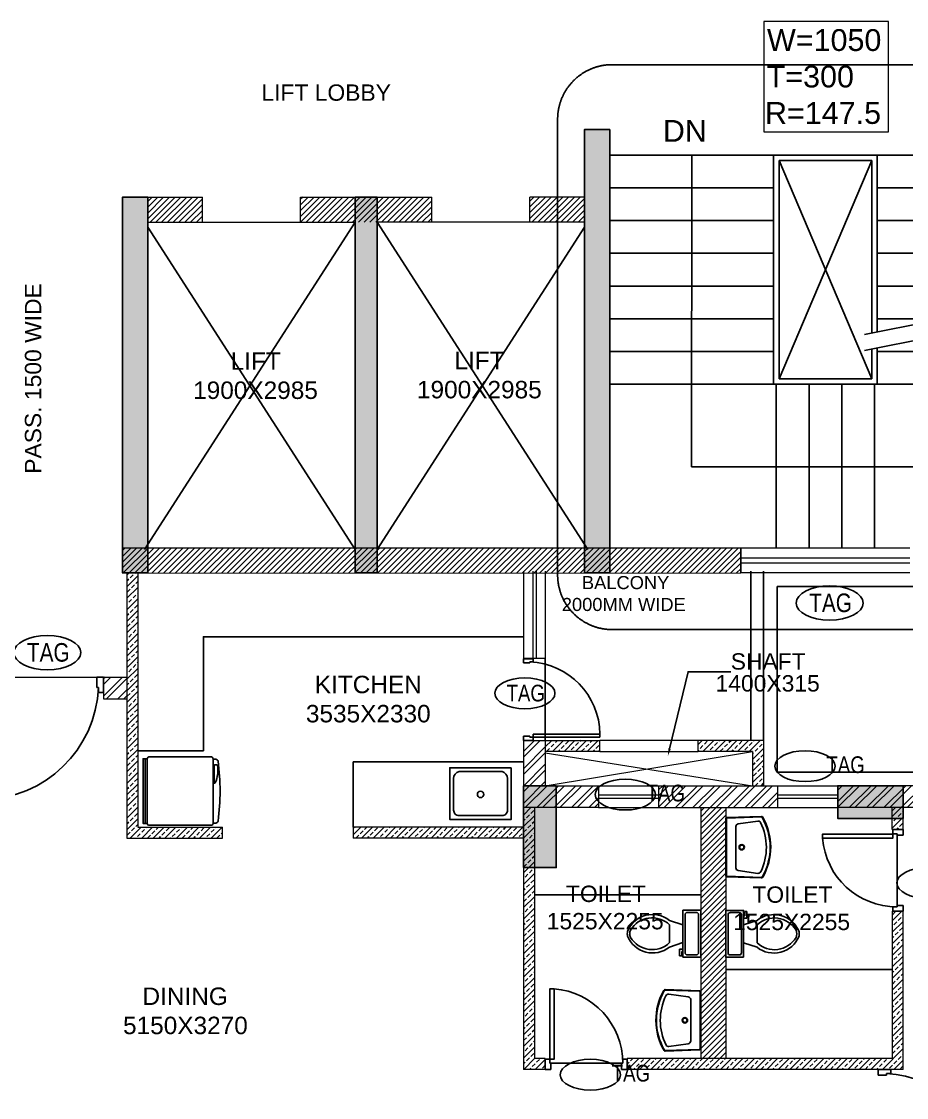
# Model space of a CAD drawing. Header units: millimetres. Extents: x 1255966 to 1543449, y 318653 to 465396.
# Drawn here: x 1378484 to 1386596, y 401776 to 411638 of the extents above; entities that cross this region are included whole.
import ezdxf
from ezdxf.enums import TextEntityAlignment as Align

# ---------------------------------------------------------------- set-up
doc = ezdxf.new("R2010")
doc.units = ezdxf.units.MM
doc.header["$LTSCALE"] = 500
doc.header["$MEASUREMENT"] = 0
doc.linetypes.add('HIDDEN', pattern=[0.375, 0.25, -0.125])
doc.layers.get('Defpoints').update_dxf_attribs({"lineweight": 0})
for name, color, linetype, true_color in [('A-TAG', 7, 'Continuous', 0xef00ef), ('PROJECTION', 7, 'HIDDEN', 0xff4000), ('RAILING', 7, 'Continuous', 0xadadad), ('STAIR', 7, 'Continuous', 0x3f4f7f)]:
    doc.layers.add(name, color=color, linetype=linetype, true_color=true_color)
for name, color, linetype in [('AHC-A-FURNITURE', 2, 'Continuous'), ('CUTOUT', 8, 'HIDDEN'), ('DOOR', 8, 'Continuous'), ('ELE-5', 8, 'Continuous'), ('FIXTURE', 251, 'Continuous'), ('FIXTURE-KITCHEN', 251, 'Continuous'), ('TEXT-RM NAME', 6, 'Continuous'), ('TOWER AREA COLUMN.', 6, 'Continuous')]:
    doc.layers.add(name, color=color, linetype=linetype)
for name, color, linetype, lineweight in [('CILL', 8, 'Continuous', 13), ('FUR', 35, 'Continuous', 13), ('TEXT-COMMON AREA', 7, 'Continuous', 20), ('TILE', 252, 'Continuous', 13), ('TOWER COL HATCH', 253, 'Continuous', 20), ('Wall', 2, 'Continuous', 15), ('WIN', 144, 'Continuous', 15)]:
    doc.layers.add(name, color=color, linetype=linetype, lineweight=lineweight)
doc.styles.add('ARIAL', font='arial.ttf')
doc.styles.add('simplex', font='simplex.shx')
doc.styles.get("Standard").update_dxf_attribs({"font": 'arial.ttf'})
pattern_1 = [(45, (1157523.66, 723982.806), (-53.033009, 53.033009), []), (45, (1157576.69, 723982.806), (-53.033009, 53.033009), [37.5, -18.75])]
pattern_2 = [(45, (1157523.66, 723982.81), (-79.549513, 79.549513), []), (45, (1157576.69, 723982.81), (-79.549513, 79.549513), [])]

# ---------------------------------------------------------------- blocks, each defined once
blk = doc.blocks.new('A$C5C3D30A1')
at = {"ltscale": 75}
for p, q in [((0, 0), (3.43, 0)), ((0, -7.72), (0, 0)), ((3.43, 0), (3.43, -5.15)), ((62.62, 0), (62.62, -5.15)), ((66.05, 0), (62.62, 0)), ((66.05, -7.72), (66.05, 0)), ((2.57, -5.15), (2.57, -7.72)), ((3.43, -5.15), (2.57, -5.15)), ((62.62, -5.15), (63.48, -5.15)), ((63.48, -5.15), (63.48, -7.72)), ((2.57, -7.72), (0, -7.72)), ((2.57, -7.72), (5.15, -7.72)), ((2.57, -61.73), (2.57, -7.72)), ((5.15, -7.72), (5.15, -61.73)), ((63.48, -7.72), (66.05, -7.72)), ((2.57, -61.73), (5.15, -61.73))]:
    blk.add_line(p, q, dxfattribs=at)
blk.add_arc((4.49, -2.69), 59.04, 270.6428, 357.6126, dxfattribs=at)
blk = doc.blocks.new('DOOR 750')
at = {"layer": 'DOOR', "ltscale": 100}
for p, q in [((0, 730), (100, 730)), ((0, 675), (0, 730)), ((60, 675), (0, 675)), ((100, 687), (60, 687)), ((60, 675), (60, 687)), ((60, 675), (60, -15)), ((100, 730), (100, 687)), ((60, -15), (0, -15)), ((0, -15), (0, -70)), ((0, -70), (100, -70)), ((60, -15), (60, -27)), ((100, -27), (60, -27)), ((100, -70), (100, -27))]:
    blk.add_line(p, q, dxfattribs=at)
blk.add_lwpolyline([(100, -25), (788, -25), (788, 15), (100, 15)], close=True, dxfattribs=at)
at = {"layer": 'DOOR', "linetype": 'Continuous'}
blk.add_arc((62, -41), 728, 4.4383, 90.1592, dxfattribs=at)
at = {"layer": 'Defpoints', "ltscale": 100, "style": 'simplex', "width": 0.8}
blk.add_attdef('D750', (285, 36), '', height=100, dxfattribs=at)
blk = doc.blocks.new('A$C761604CE')
at = {"layer": 'FIXTURE'}
for p, q in [((292.2, 521.4), (114.1, 495.5)), ((92.4, 470.7), (92.4, 281.2)), ((92.4, 281.2), (92.4, 91.7)), ((114.2, 66.9), (293.3, 41.7))]:
    blk.add_line(p, q, dxfattribs=at)
for points in [[(0.2, 281.3), (0.2, 19.9, 0.405239), (10.1, 9.6), (325.1, -0.1, 0.278104), (338.9, 7.7, 0.266851), (336.2, 558.3, 0.267733), (327.3, 563.4), (10.1, 553, 0.404671), (0.2, 542.8)], [(5.2, 281.3), (5.2, 19.9, 0.405239), (10.3, 14.6), (325.3, 4.9, 0.278104), (334.6, 10.2, 0.266851), (331.9, 555.8, 0.264483), (327.4, 558.4), (10.2, 548, 0.404671), (5.2, 542.8)]]:
    blk.add_lwpolyline(points, format="xyb", close=True, dxfattribs=at)
for radius in [24.8, 19.8]:
    blk.add_circle((145.3, 281.1), radius, dxfattribs=at)
for centre, radius, start, end in [((117.4, 470.7), 25, 97.59332, 180.01197), ((295.6, 496.7), 25, 26.30469, 97.59332), ((-141.5, 280.6), 512.6, 333.95117, 26.30469), ((117.4, 91.7), 25, 180.01198, 262.6241), ((296.5, 66.5), 25, 262.6241, 333.95117)]:
    blk.add_arc(centre, radius, start, end, dxfattribs=at)
blk = doc.blocks.new('Toilet - top')
at = {"layer": 'FIXTURE'}
for p, q in [((9.5, -6), (9.5, -2)), ((-10, -8.5), (-8, -8.5)), ((-10, -9.5), (-10, -8.5)), ((-7, -9.5), (-10, -9.5)), ((-8, -8.5), (-8, -8)), ((-7, -8), (-7, -9.5)), ((-4, -8), (-6, -14)), ((4, -8), (6, -14)), ((4, -14), (-4, -14))]:
    blk.add_line(p, q, dxfattribs=at)
blk.add_lwpolyline([(10.5, -8), (10.5, 0), (-10.5, 0), (-10.5, -8)], close=True, dxfattribs=at)
for points in [[(-9.5, -2), (-9.5, -6)], [(8.5, -1), (-8.5, -1)], [(-8.5, -7), (8.5, -7)]]:
    blk.add_lwpolyline(points, dxfattribs=at)
for centre, radius, start, end in [((-8.62, -1.88), 0.884, 81.8699, 188.1301), ((8.62, -1.88), 0.884, 351.8699, 98.1301), ((-8.62, -6.12), 0.884, 171.8699, 278.1301), ((8.62, -6.12), 0.884, 261.8699, 8.1301), ((3.52, -21.58), 12.17, 141.4691, 247.9714), ((4.2, -21.82), 11.33, 136.3677, 238.9468), ((-3.52, -21.58), 12.17, 292.0284, 38.5307), ((-4.2, -21.82), 11.33, 301.053, 43.6321), ((0, -27.88), 4, 245.7318, 294.2682), ((0, -29), 4, 254.8605, 285.1395)]:
    blk.add_arc(centre, radius, start, end, dxfattribs=at)
blk = doc.blocks.new('FRIDGE')
at = {"layer": 'FIXTURE-KITCHEN'}
for p, q in [((-313, 0), (313, 0)), ((-308, 0), (-308, 25)), ((308, 0), (-308, 0)), ((-253, 36), (-253, 13)), ((-247, 8), (-82, 8)), ((308, 25), (308, 0)), ((-330, -620), (-330, -17)), ((330, -17), (330, -620)), ((313, -636), (-313, -636)), ((312, -656), (-313, -656))]:
    blk.add_line(p, q, dxfattribs=at)
blk.add_lwpolyline([(-313, -636), (312, -636), (312, -676), (-313, -676)], close=True, dxfattribs=at)
for centre, radius, start, end in [((-286, 25), 22, 97.6623, 180), ((0, -2101), 2167, 82.3377, 97.6623), ((-247, 36), 5.5, 99.4744, 180), ((-247, 13), 5.5, 180, 270), ((-201, -240), 286, 64.986, 99.4744), ((-82, 13), 5.5, 270, 64.986), ((286, 25), 22, 0, 82.3377), ((-313, -17), 16.5, 90, 180), ((313, -17), 16.5, 0, 90), ((-313, -620), 16.5, 180, 270), ((313, -620), 16.5, 270, 0)]:
    blk.add_arc(centre, radius, start, end, dxfattribs=at)

msp = doc.modelspace()

# ---------------------------------------------------------------- hatches: boundary and pattern name
at = {"layer": 'AHC-A-FURNITURE', "ltscale": 50, "true_color": 0x5b5b5b}
h = msp.add_hatch(dxfattribs=at)
h.set_pattern_fill('ANSI33', color=251, scale=300)
h.set_pattern_definition(pattern_1)
h.paths.add_polyline_path([(1379450.9, 406583.7), (1379550.9, 406583.7), (1379550.9, 404253.9), (1380326.8, 404253.9), (1380326.8, 404153.9), (1379450.9, 404153.9)])
h = msp.add_hatch(dxfattribs=at)
h.set_pattern_fill('ANSI32', color=251, scale=300)
h.set_pattern_definition([(45, (897336.68, 1052841.72), (-79.549513, 79.549513), []), (45, (897389.72, 1052841.72), (-79.549513, 79.549513), [])])
h.paths.add_polyline_path([(1379236, 405628.9), (1379236.3, 405628.9), (1379450.9, 405628.9), (1379450.9, 405428.9), (1379236, 405428.9)])
h = msp.add_hatch(dxfattribs=at)
h.set_pattern_fill('ANSI32', color=251, scale=300)
h.set_pattern_definition(pattern_2)
h.paths.add_polyline_path([(1383085.6, 405048.9), (1383285.6, 405048.9), (1383285.6, 404633.9), (1383773.2, 404633.9), (1383773.2, 404433.9), (1383085.6, 404433.9)])
h = msp.add_hatch(dxfattribs=at)
h.set_pattern_fill('ANSI33', color=251, scale=300)
h.set_pattern_definition(pattern_1)
h.paths.add_polyline_path([(1384685.6, 405048.9), (1385285.6, 405048.9), (1385285.6, 404633.9), (1385185.6, 404633.9), (1385185.6, 404948.9), (1384685.6, 404948.9)])
h.paths.add_polyline_path([(1383285.6, 405048.9), (1383785.6, 405048.9), (1383785.6, 404948.9), (1383285.6, 404948.9)])
h = msp.add_hatch(dxfattribs=at)
h.set_pattern_fill('ANSI32', color=251, scale=300)
h.set_pattern_definition(pattern_2)
h.paths.add_polyline_path([(1384323.2, 404633.9), (1385413.1, 404633.9), (1385413.1, 404433.9), (1384323.2, 404433.9)])
h = msp.add_hatch(dxfattribs=at)
h.set_pattern_fill('ANSI32', color=251, scale=300)
h.set_pattern_definition(pattern_2)
h.paths.add_polyline_path([(1385963.1, 404633.9), (1386985.7, 404633.9), (1386985.7, 404433.9), (1385963.1, 404433.9)])
h = msp.add_hatch(dxfattribs=at)
h.set_pattern_fill('ANSI33', color=251, scale=300)
h.set_pattern_definition(pattern_1)
h.paths.add_polyline_path([(1383085.6, 404153.9), (1381525.7, 404153.9), (1381525.7, 404253.9), (1383085.6, 404253.9), (1383085.6, 404433.9), (1383185.7, 404433.9), (1383185.7, 402133.9), (1383285.6, 402133.9), (1383285.6, 402033.9), (1383085.6, 402033.9)])
at = {"layer": 'AHC-A-FURNITURE', "ltscale": 50, "true_color": 0xff0000}
h = msp.add_hatch(dxfattribs=at)
h.set_pattern_fill('ANSI31', color=1, scale=300)
h.set_pattern_definition([(45, (1157523.658, 723982.806), (-26.5165043, 26.5165043), [])])
h.paths.add_polyline_path([(1384710.6, 404433.9), (1384940.6, 404433.9), (1384940.6, 403490.9), (1384940.1, 403490.9), (1384940.1, 403062.1), (1384940.6, 402133.9), (1384710.6, 402133.9)])
at = {"layer": 'AHC-A-FURNITURE', "ltscale": 50, "true_color": 0x5b5b5b}
h = msp.add_hatch(dxfattribs=at)
h.set_pattern_fill('ANSI33', color=251, scale=300)
h.set_pattern_definition(pattern_1)
h.paths.add_polyline_path([(1386465.6, 404433.9), (1386565.6, 404433.9), (1386565.6, 404233.1), (1386465.6, 404233.1), (1386465.6, 404333.1)])
h = msp.add_hatch(dxfattribs=at)
h.set_pattern_fill('ANSI33', color=251, scale=300)
h.set_pattern_definition(pattern_1)
h.paths.add_polyline_path([(1384035.6, 402133.9), (1386465.6, 402133.9), (1386465.6, 403483.1), (1386565.6, 403483.1), (1386565.6, 402033.9), (1386310.6, 402033.9), (1386195.6, 402033.9), (1384035.6, 402033.9)])
at = {"layer": 'TOWER COL HATCH'}
h = msp.add_hatch(color=253, dxfattribs=at)
h.dxf.hatch_style = 1
h.paths.add_polyline_path([(1383875.6, 410648.9), (1383875.6, 406583.7), (1383645.6, 406583.7), (1383645.6, 409798.9), (1383645.6, 410028.9), (1383645.6, 410648.9)])
h = msp.add_hatch(color=253, dxfattribs=at)
h.dxf.hatch_style = 1
h.paths.add_polyline_path([(1379640.6, 410028.9), (1379410.6, 410028.9), (1379410.6, 406583.7), (1379640.6, 406583.7), (1379640.6, 409798.9)])
h = msp.add_hatch(color=253, dxfattribs=at)
h.dxf.hatch_style = 1
h.paths.add_polyline_path([(1381543.1, 410028.9), (1381743.1, 410028.9), (1381743.1, 409798.9), (1381743.1, 406583.7), (1381543.1, 406583.7), (1381543.1, 409798.9)])
h = msp.add_hatch(color=253, dxfattribs=at)
h.dxf.hatch_style = 1
h.paths.add_polyline_path([(1383385.7, 404633.9), (1383085.7, 404633.9), (1383085.7, 403883.9), (1383385.7, 403883.9)])
h = msp.add_hatch(color=253, dxfattribs=at)
h.dxf.hatch_style = 1
h.paths.add_polyline_path([(1386565.6, 404333.9), (1386565.6, 404633.9), (1385965.6, 404633.9), (1385965.6, 404333.9)])

# ---------------------------------------------------------------- linework, layer by layer
at = {"linetype": 'Continuous', "extrusion": (0, 0, -1)}
for centre, major_axis in [((1385891.8, 406308.3), (306.3, 0)), ((1378720.8, 405853.9), (306.3, 0)), ((1383098.1, 405480.9), (275.7, 0))]:
    msp.add_ellipse(centre, major_axis=major_axis, ratio=0.512885, dxfattribs=at)
at = {"linetype": 'Continuous'}
for centre in [(1385666.1, 404812.7), (1384018.5, 404552.8), (1386783.9, 403742.4), (1383698.6, 401985.2)]:
    msp.add_ellipse(centre, major_axis=(-275.7, 0), ratio=0.512885, dxfattribs=at)
at = {"layer": 'A-TAG', "linetype": 'HIDDEN', "ltscale": 100}
for p, q in [((1383898.4, 411242.7), (1387886.2, 411242.7)), ((1383398.4, 406565.1), (1383398.4, 410742.7)), ((1387886.2, 406065.1), (1383898.4, 406065.1))]:
    msp.add_line(p, q, dxfattribs=at)
for centre, start, end in [((1383898.4, 410742.7), 90, 180), ((1383898.4, 406565.1), 180, 270)]:
    msp.add_arc(centre, 500, start, end, dxfattribs=at)
at = {"layer": 'AHC-A-FURNITURE', "color": 1, "linetype": 'Continuous', "ltscale": 50, "true_color": 0xff0000}
for p, q in [((1379640.6, 409989.1), (1379680.4, 410028.9)), ((1379640.6, 409936.1), (1379733.4, 410028.9)), ((1379640.6, 409883), (1379786.5, 410028.9)), ((1379640.6, 409830), (1379839.5, 410028.9)), ((1379662.5, 409798.9), (1379892.5, 410028.9)), ((1379715.6, 409798.9), (1379945.6, 410028.9)), ((1379768.6, 409798.9), (1379998.6, 410028.9)), ((1379821.6, 409798.9), (1380051.6, 410028.9)), ((1379874.7, 409798.9), (1380104.7, 410028.9)), ((1379927.7, 409798.9), (1380141.9, 410013)), ((1379980.7, 409798.9), (1380141.9, 409960)), ((1381041.9, 410011.5), (1381059.3, 410028.9)), ((1381041.9, 409958.5), (1381112.3, 410028.9)), ((1381041.9, 409905.4), (1381165.3, 410028.9)), ((1381041.9, 409852.4), (1381218.4, 410028.9)), ((1381041.9, 409799.4), (1381271.4, 410028.9)), ((1381094.4, 409798.9), (1381324.4, 410028.9)), ((1381147.5, 409798.9), (1381377.5, 410028.9)), ((1381200.5, 409798.9), (1381430.5, 410028.9)), ((1381253.5, 409798.9), (1381483.5, 410028.9)), ((1381306.6, 409798.9), (1381536.6, 410028.9)), ((1381359.6, 409798.9), (1381589.6, 410028.9)), ((1381412.6, 409798.9), (1381642.6, 410028.9)), ((1381465.7, 409798.9), (1381695.7, 410028.9)), ((1381518.7, 409798.9), (1381748.7, 410028.9)), ((1381571.7, 409798.9), (1381801.7, 410028.9)), ((1381624.8, 409798.9), (1381854.8, 410028.9)), ((1381677.8, 409798.9), (1381907.8, 410028.9)), ((1381730.8, 409798.9), (1381960.8, 410028.9)), ((1381783.9, 409798.9), (1382013.9, 410028.9)), ((1381836.9, 409798.9), (1382066.9, 410028.9)), ((1381889.9, 409798.9), (1382119.9, 410028.9)), ((1381943, 409798.9), (1382173, 410028.9)), ((1381996, 409798.9), (1382226, 410028.9)), ((1382049, 409798.9), (1382244.4, 409994.2)), ((1383144.4, 409992.7), (1383180.6, 410028.9)), ((1383144.4, 409939.6), (1383233.6, 410028.9)), ((1383144.4, 409886.6), (1383286.7, 410028.9)), ((1383144.4, 409833.6), (1383339.7, 410028.9)), ((1383162.7, 409798.9), (1383392.7, 410028.9)), ((1383215.8, 409798.9), (1383445.8, 410028.9)), ((1383268.8, 409798.9), (1383498.8, 410028.9)), ((1383321.8, 409798.9), (1383551.8, 410028.9)), ((1383374.9, 409798.9), (1383604.9, 410028.9)), ((1383427.9, 409798.9), (1383645.6, 410016.6)), ((1383480.9, 409798.9), (1383645.6, 409963.6)), ((1380033.8, 409798.9), (1380141.9, 409907)), ((1380086.8, 409798.9), (1380141.9, 409853.9)), ((1382102.1, 409798.9), (1382244.4, 409941.2)), ((1382155.1, 409798.9), (1382244.4, 409888.2)), ((1383534, 409798.9), (1383645.6, 409910.6)), ((1383587, 409798.9), (1383645.6, 409857.5)), ((1380139.8, 409798.9), (1380141.9, 409800.9)), ((1382208.1, 409798.9), (1382244.4, 409835.1)), ((1383640, 409798.9), (1383645.6, 409804.5)), ((1379410.6, 406789.2), (1379435.1, 406813.7)), ((1379410.6, 406736.2), (1379488.1, 406813.7)), ((1379410.6, 406683.2), (1379541.2, 406813.7)), ((1379410.6, 406630.1), (1379594.2, 406813.7)), ((1379417.4, 406583.9), (1379647.2, 406813.7)), ((1379470.4, 406583.9), (1379700.3, 406813.7)), ((1379523.5, 406583.9), (1379753.3, 406813.7)), ((1379576.5, 406583.9), (1379806.3, 406813.7)), ((1379629.5, 406583.9), (1379859.4, 406813.7)), ((1379682.6, 406583.9), (1379912.4, 406813.7)), ((1379735.6, 406583.9), (1379965.4, 406813.7)), ((1379788.6, 406583.9), (1380018.5, 406813.7)), ((1379841.7, 406583.9), (1380071.5, 406813.7)), ((1379894.7, 406583.9), (1380124.5, 406813.7)), ((1379947.7, 406583.9), (1380177.6, 406813.7)), ((1380000.8, 406583.9), (1380230.6, 406813.7)), ((1380053.8, 406583.9), (1380283.6, 406813.7)), ((1380106.8, 406583.9), (1380336.7, 406813.7)), ((1380159.9, 406583.9), (1380389.7, 406813.7)), ((1380212.9, 406583.9), (1380442.7, 406813.7)), ((1380265.9, 406583.9), (1380495.8, 406813.7)), ((1380319, 406583.9), (1380548.8, 406813.7)), ((1380372, 406583.9), (1380601.8, 406813.7)), ((1380425, 406583.9), (1380654.9, 406813.7)), ((1380478.1, 406583.9), (1380707.9, 406813.7)), ((1380531.1, 406583.9), (1380760.9, 406813.7)), ((1380584.1, 406583.9), (1380814, 406813.7)), ((1380637.2, 406583.9), (1380867, 406813.7)), ((1380690.2, 406583.9), (1380920, 406813.7)), ((1380743.2, 406583.9), (1380973.1, 406813.7)), ((1380796.3, 406583.9), (1381026.1, 406813.7)), ((1380849.3, 406583.9), (1381079.1, 406813.7)), ((1380902.3, 406583.9), (1381132.1, 406813.7)), ((1380955.4, 406583.9), (1381185.2, 406813.7)), ((1381008.4, 406583.9), (1381238.2, 406813.7)), ((1381061.4, 406583.9), (1381291.2, 406813.7)), ((1381114.5, 406583.9), (1381344.3, 406813.7)), ((1381167.5, 406583.9), (1381397.3, 406813.7)), ((1381220.5, 406583.9), (1381450.3, 406813.7)), ((1381273.6, 406583.9), (1381503.4, 406813.7)), ((1381326.6, 406583.9), (1381556.4, 406813.7)), ((1381379.6, 406583.9), (1381609.4, 406813.7)), ((1381432.7, 406583.9), (1381662.5, 406813.7)), ((1381485.7, 406583.9), (1381715.5, 406813.7)), ((1381538.7, 406583.9), (1381768.5, 406813.7)), ((1381591.8, 406583.9), (1381821.6, 406813.7)), ((1381644.8, 406583.9), (1381874.6, 406813.7)), ((1381697.8, 406583.9), (1381927.6, 406813.7)), ((1381750.8, 406583.9), (1381980.7, 406813.7)), ((1381803.9, 406583.9), (1382033.7, 406813.7)), ((1381856.9, 406583.9), (1382086.7, 406813.7)), ((1381909.9, 406583.9), (1382139.8, 406813.7)), ((1381963, 406583.9), (1382192.8, 406813.7)), ((1382016, 406583.9), (1382245.8, 406813.7)), ((1382069, 406583.9), (1382298.9, 406813.7)), ((1382122.1, 406583.9), (1382351.9, 406813.7)), ((1382175.1, 406583.9), (1382404.9, 406813.7)), ((1382228.1, 406583.9), (1382458, 406813.7)), ((1382281.2, 406583.9), (1382511, 406813.7)), ((1382334.2, 406583.9), (1382564, 406813.7)), ((1382387.2, 406583.9), (1382617.1, 406813.7)), ((1382440.3, 406583.9), (1382670.1, 406813.7)), ((1382493.3, 406583.9), (1382723.1, 406813.7)), ((1382546.3, 406583.9), (1382776.2, 406813.7)), ((1382599.4, 406583.9), (1382829.2, 406813.7)), ((1382652.4, 406583.9), (1382882.2, 406813.7)), ((1382705.4, 406583.9), (1382935.3, 406813.7)), ((1382758.5, 406583.9), (1382988.3, 406813.7)), ((1382811.5, 406583.9), (1383041.3, 406813.7)), ((1382864.5, 406583.9), (1383094.4, 406813.7)), ((1382917.6, 406583.9), (1383147.4, 406813.7)), ((1382970.6, 406583.9), (1383200.4, 406813.7)), ((1383023.6, 406583.9), (1383253.5, 406813.7)), ((1383076.7, 406583.9), (1383306.5, 406813.7)), ((1383129.7, 406583.9), (1383359.5, 406813.7)), ((1383182.7, 406583.9), (1383412.6, 406813.7)), ((1383235.8, 406583.9), (1383465.6, 406813.7)), ((1383288.8, 406583.9), (1383518.6, 406813.7)), ((1383341.8, 406583.9), (1383571.7, 406813.7)), ((1383394.9, 406583.9), (1383624.7, 406813.7)), ((1383447.9, 406583.9), (1383677.7, 406813.7)), ((1383500.9, 406583.9), (1383730.8, 406813.7)), ((1383554, 406583.9), (1383783.8, 406813.7)), ((1383607, 406583.9), (1383836.8, 406813.7)), ((1383660, 406583.9), (1383889.9, 406813.7)), ((1383713.1, 406583.9), (1383942.9, 406813.7)), ((1383766.1, 406583.9), (1383995.9, 406813.7)), ((1383819.1, 406583.9), (1384049, 406813.7)), ((1383872.2, 406583.9), (1384102, 406813.7)), ((1383925.2, 406583.9), (1384155, 406813.7)), ((1383978.2, 406583.9), (1384208.1, 406813.7)), ((1384031.3, 406583.9), (1384261.1, 406813.7)), ((1384084.3, 406583.9), (1384314.1, 406813.7)), ((1384137.3, 406583.9), (1384367.2, 406813.7)), ((1384190.4, 406583.9), (1384420.2, 406813.7)), ((1384243.4, 406583.9), (1384473.2, 406813.7)), ((1384296.4, 406583.9), (1384526.3, 406813.7)), ((1384349.5, 406583.9), (1384579.3, 406813.7)), ((1384402.5, 406583.9), (1384632.3, 406813.7)), ((1384455.5, 406583.9), (1384685.4, 406813.7)), ((1384508.6, 406583.9), (1384738.4, 406813.7)), ((1384561.6, 406583.9), (1384791.4, 406813.7)), ((1384614.6, 406583.9), (1384844.5, 406813.7)), ((1384667.7, 406583.9), (1384897.5, 406813.7)), ((1384720.7, 406583.9), (1384950.5, 406813.7)), ((1384773.7, 406583.9), (1385003.6, 406813.7)), ((1384826.8, 406583.9), (1385056.6, 406813.7)), ((1384879.8, 406583.9), (1385076.6, 406780.7)), ((1384932.8, 406583.9), (1385076.6, 406727.7)), ((1384985.9, 406583.9), (1385076.6, 406674.6)), ((1385038.9, 406583.9), (1385076.6, 406621.6))]:
    msp.add_line(p, q, dxfattribs=at)
at = {"layer": 'CILL'}
for p, q in [((1380141.9, 409798.9), (1381041.9, 409798.9)), ((1383144.4, 409798.9), (1382244.4, 409798.9))]:
    msp.add_line(p, q, dxfattribs=at)
at = {"layer": 'CUTOUT', "ltscale": 100}
for p, q in [((1385427.6, 408363.7), (1386277.6, 410363.7)), ((1385427.6, 410363.7), (1386277.6, 408363.7))]:
    msp.add_line(p, q, dxfattribs=at)
at = {"layer": 'CUTOUT', "ltscale": 200}
for p, q in [((1381543.1, 409798.9), (1379610.6, 406798.9)), ((1381743.1, 409798.9), (1383675.6, 406798.7)), ((1381543.1, 406798.8), (1379640.6, 409752.3)), ((1381743.1, 406798.8), (1383645.6, 409752.3))]:
    msp.add_line(p, q, dxfattribs=at)
at = {"layer": 'ELE-5'}
for p, q in [((1383285.6, 405798.9), (1383285.6, 405048.9)), ((1384710.6, 403633.9), (1383185.7, 403633.9)), ((1386465.6, 402948.9), (1384940.6, 402948.9))]:
    msp.add_line(p, q, dxfattribs=at)
at = {"layer": 'FIXTURE-KITCHEN'}
for p, q in [((1383085.6, 404853.9), (1381525.7, 404853.9)), ((1381525.7, 404853.9), (1381525.7, 404253.9))]:
    msp.add_line(p, q, dxfattribs=at)
msp.add_lwpolyline([(1383085.6, 405999), (1380150.9, 405998.9), (1380150.9, 404953.9), (1379550.9, 404953.9)], dxfattribs=at)
msp.add_lwpolyline([(1382973.5, 404798.7), (1382410, 404798.7), (1382410, 404324.5), (1382973.5, 404324.5)], close=True, dxfattribs=at)
msp.add_lwpolyline([(1382888.5, 404763.7), (1382495, 404763.7, 0.35716), (1382445, 404698.7), (1382445, 404409.5, 0.414214), (1382495, 404359.5), (1382888.5, 404359.5, 0.414214), (1382938.5, 404409.5), (1382938.5, 404698.7, 0.35716)], format="xyb", close=True, dxfattribs=at)
msp.add_circle((1382691.7, 404554.1), 28.9, dxfattribs=at)
at = {"layer": 'PROJECTION', "ltscale": 50}
for p, q in [((1385410.6, 404758.9), (1385410.6, 406458.7)), ((1385410.6, 406458.7), (1388182.6, 406458.7)), ((1388360.7, 404758.9), (1385410.6, 404758.9))]:
    msp.add_line(p, q, dxfattribs=at)
at = {"layer": 'RAILING'}
for p, q in [((1385377.6, 410413.7), (1385377.6, 408313.7)), ((1385377.6, 410413.7), (1386327.6, 410413.7)), ((1385427.6, 410363.7), (1385427.6, 408363.7)), ((1385427.6, 410363.7), (1386277.6, 410363.7)), ((1386277.6, 408782.4), (1386277.6, 410363.7)), ((1386327.6, 408792.4), (1386327.6, 410413.7)), ((1386277.6, 408363.7), (1386277.6, 408635.8)), ((1386327.6, 408313.7), (1386327.6, 408645.8)), ((1385377.6, 408313.7), (1386327.6, 408313.7)), ((1385427.6, 408363.7), (1386277.6, 408363.7))]:
    msp.add_line(p, q, dxfattribs=at)
at = {"layer": 'RAILING', "color": 36, "true_color": 0x7f4010}
for p, q in [((1385170.7, 406598.9), (1385170.6, 405048.9)), ((1385285.6, 406598.9), (1385285.6, 405048.9))]:
    msp.add_line(p, q, dxfattribs=at)
at = {"layer": 'STAIR'}
for p, q in [((1383877.6, 410413.7), (1385377.6, 410413.7)), ((1387827.6, 410413.7), (1386327.6, 410413.7)), ((1383877.6, 410113.7), (1385377.6, 410113.7)), ((1387827.6, 410113.7), (1386327.6, 410113.7)), ((1383877.6, 409813.7), (1385377.6, 409813.7)), ((1387827.6, 409813.7), (1386327.6, 409813.7)), ((1383877.6, 409513.7), (1385377.6, 409513.7)), ((1387827.6, 409513.7), (1386327.6, 409513.7)), ((1383877.6, 409213.7), (1385377.6, 409213.7)), ((1387827.6, 409213.7), (1386327.6, 409213.7)), ((1383877.6, 408913.7), (1385377.6, 408913.7)), ((1387827.6, 408913.7), (1386327.6, 408913.7)), ((1383877.6, 408613.7), (1385377.6, 408613.7)), ((1387827.6, 408613.7), (1386327.6, 408613.7)), ((1383877.6, 408313.7), (1385377.6, 408313.7)), ((1385402.6, 408313.7), (1385402.6, 406813.7)), ((1385702.6, 408313.7), (1385702.6, 406813.7)), ((1386002.6, 408313.7), (1386002.6, 406813.7)), ((1386302.6, 408313.7), (1386302.6, 406813.7)), ((1387827.6, 408313.7), (1386327.6, 408313.7))]:
    msp.add_line(p, q, dxfattribs=at)
at = {"layer": 'STAIR', "color": 0}
for p, q in [((1384626.6, 407556.2), (1384627.6, 410413.7)), ((1386990.1, 408924.9), (1386210.9, 408769.1)), ((1386990.1, 408778.3), (1386210.9, 408622.5))]:
    msp.add_line(p, q, dxfattribs=at)
msp.add_lwpolyline([(1387077.6, 408388.7), (1387077.6, 407556.2), (1384626.6, 407556.2)], dxfattribs=at)
at = {"layer": 'TEXT-COMMON AREA'}
for p, q in [((1386432.1, 411638.2), (1385287.3, 411638.2)), ((1385287.3, 411638.2), (1385287.3, 410625.9)), ((1386432.1, 410625.9), (1386432.1, 411638.2)), ((1385287.3, 410625.9), (1386432.1, 410625.9))]:
    msp.add_line(p, q, dxfattribs=at)
at = {"layer": 'TEXT-RM NAME'}
msp.add_lwpolyline([(1384424.7, 404973.3), (1384594.9, 405678.4), (1384985.7, 405678.4)], dxfattribs=at)
msp.add_solid([(1384436.1, 404970.5), (1384408.3, 404905.2), (1384413.4, 404976)], dxfattribs=at)
at = {"layer": 'TILE'}
msp.add_line((1378035.6, 405628.9), (1379236.3, 405628.9), dxfattribs=at)
at = {"layer": 'TILE', "linetype": 'HIDDEN', "ltscale": 45}
for p, q in [((1383285.6, 404633.9), (1385185.6, 404948.9)), ((1383285.6, 404933.9), (1385185.6, 404633.9))]:
    msp.add_line(p, q, dxfattribs=at)
at = {"layer": 'TOWER AREA COLUMN.'}
for points in [[(1383875.6, 410648.9), (1383875.6, 406583.7), (1383645.6, 406583.7), (1383645.6, 409798.9), (1383645.6, 409798.9), (1383645.6, 410028.9), (1383645.6, 410028.9), (1383645.6, 410648.9), (1383875.6, 410648.9)], [(1379640.6, 410028.9), (1379410.6, 410028.9), (1379410.6, 406583.7), (1379640.6, 406583.7), (1379640.6, 409798.9), (1379640.6, 409798.9), (1379640.6, 410028.9)], [(1381543.1, 410028.9), (1381743.1, 410028.9), (1381743.1, 409798.9), (1381743.1, 409798.9), (1381743.1, 406583.7), (1381543.1, 406583.7), (1381543.1, 409798.9), (1381543.1, 409798.9), (1381543.1, 410028.9)]]:
    msp.add_lwpolyline(points, dxfattribs=at)
for points in [[(1383385.7, 404633.9), (1383085.7, 404633.9), (1383085.7, 403883.9), (1383385.7, 403883.9)], [(1386565.6, 404333.9), (1386565.6, 404633.9), (1385965.6, 404633.9), (1385965.6, 404333.9)]]:
    msp.add_lwpolyline(points, close=True, dxfattribs=at)
at = {"layer": 'Wall'}
for p, q in [((1379640.6, 410028.9), (1380141.9, 410028.9)), ((1380141.9, 409798.9), (1380141.9, 410028.9)), ((1381041.9, 410028.9), (1382244.4, 410028.9)), ((1381041.9, 409798.9), (1381041.9, 410028.9)), ((1382244.4, 409798.9), (1382244.4, 410028.9)), ((1383645.6, 410028.9), (1383144.4, 410028.9)), ((1383144.4, 409798.9), (1383144.4, 410028.9)), ((1379640.6, 409798.9), (1380141.9, 409798.9)), ((1381041.9, 409798.9), (1381543.1, 409798.9)), ((1382244.4, 409798.9), (1381743.1, 409798.9)), ((1383645.6, 409798.9), (1383144.4, 409798.9)), ((1379450.9, 406583.7), (1379450.9, 404153.9)), ((1379550.9, 406583.7), (1379550.9, 404253.9)), ((1379236, 405628.9), (1379450.9, 405628.9)), ((1379236, 405628.9), (1379236, 405428.9)), ((1379236, 405428.9), (1379450.9, 405428.9)), ((1383085.6, 405048.9), (1383785.6, 405048.9)), ((1383085.6, 405048.9), (1383085.6, 404253.9)), ((1383285.6, 405048.9), (1383285.6, 404633.9)), ((1383785.6, 404948.9), (1383785.6, 405048.9)), ((1385285.6, 405048.9), (1384685.6, 405048.9)), ((1384685.6, 404948.9), (1384685.6, 405048.9)), ((1385285.6, 405048.9), (1385285.6, 404633.9)), ((1383785.6, 404948.9), (1383285.6, 404948.9)), ((1385185.6, 404948.9), (1384685.6, 404948.9)), ((1385185.6, 404948.9), (1385185.6, 404633.9)), ((1383285.6, 404633.9), (1383773.2, 404633.9)), ((1383773.2, 404633.9), (1383773.2, 404433.9)), ((1384323.2, 404633.9), (1385413.1, 404633.9)), ((1384323.2, 404633.9), (1384323.2, 404433.9)), ((1385413.1, 404633.9), (1385413.1, 404433.9)), ((1386985.7, 404633.9), (1385963.1, 404633.9)), ((1385963.1, 404633.9), (1385963.1, 404433.9)), ((1383773.2, 404433.9), (1383085.6, 404433.9)), ((1383185.7, 404433.9), (1383185.7, 402133.9)), ((1384323.2, 404433.9), (1385413.1, 404433.9)), ((1384710.6, 404433.9), (1384710.6, 402133.9)), ((1384940.6, 404433.9), (1384940.6, 402133.9)), ((1386985.7, 404433.9), (1385963.1, 404433.9)), ((1386465.6, 404233.1), (1386465.6, 404433.9)), ((1386565.6, 404233.1), (1386565.6, 404433.9)), ((1379550.9, 404253.9), (1380326.8, 404253.9)), ((1380326.8, 404153.9), (1380326.8, 404253.9)), ((1383085.6, 404253.9), (1381525.7, 404253.9)), ((1381525.7, 404253.9), (1381525.7, 404153.9)), ((1386565.6, 404233.1), (1386465.6, 404233.1)), ((1379450.9, 404153.9), (1380326.8, 404153.9)), ((1383085.7, 404153.9), (1381525.7, 404153.9)), ((1383085.6, 404153.9), (1383085.6, 402033.9)), ((1386565.6, 403483.1), (1386465.6, 403483.1)), ((1386465.6, 403483.1), (1386465.6, 402133.9)), ((1386565.6, 402033.9), (1386565.6, 403483.1)), ((1383285.6, 402133.9), (1383185.7, 402133.9)), ((1383285.6, 402033.9), (1383285.6, 402133.9)), ((1384035.6, 402133.9), (1384035.6, 402033.9)), ((1386465.6, 402133.9), (1384035.6, 402133.9)), ((1383285.6, 402033.9), (1383085.6, 402033.9)), ((1386565.6, 402033.9), (1384035.6, 402033.9)), ((1386335.6, 402033.9), (1386335.6, 402033.9)), ((1386335.6, 402033.9), (1386450.6, 402033.9)), ((1386450.6, 402033.9), (1386450.6, 402033.9))]:
    msp.add_line(p, q, dxfattribs=at)
at = {"layer": 'Wall', "linetype": 'Continuous'}
for p, q in [((1379410.6, 406813.3), (1385076.6, 406813.7)), ((1385076.6, 406813.7), (1385076.6, 406583.7)), ((1379410.6, 406583.3), (1385076.6, 406583.7))]:
    msp.add_line(p, q, dxfattribs=at)
at = {"layer": 'WIN'}
for p, q in [((1385076.6, 406813.7), (1386626.6, 406813.7)), ((1385076.6, 406583.7), (1385076.6, 406813.7)), ((1385076.6, 406674), (1385076.6, 406724)), ((1385076.6, 406724), (1386626.6, 406724)), ((1383085.6, 406598.9), (1383085.6, 405798.9)), ((1383170.6, 406598.9), (1383170.6, 405798.9)), ((1383200.6, 406598.9), (1383200.6, 405798.9)), ((1383285.6, 406598.9), (1383285.6, 405798.9)), ((1386626.6, 406674), (1385076.6, 406674)), ((1386626.6, 406583.7), (1385076.6, 406583.7)), ((1383285.6, 405798.9), (1383085.6, 405798.9)), ((1384685.6, 405048.9), (1383785.6, 405048.9)), ((1383785.6, 404948.9), (1384685.6, 404948.9)), ((1383773.2, 404633.9), (1384323.2, 404633.9)), ((1385413.1, 404633.9), (1385963.1, 404633.9)), ((1383773.2, 404433.9), (1384323.2, 404433.9)), ((1385413.1, 404433.9), (1385963.1, 404433.9))]:
    msp.add_line(p, q, dxfattribs=at)
at = {"layer": 'WIN', "linetype": 'HIDDEN', "ltscale": 50}
for p, q in [((1383773.2, 404548.9), (1384323.2, 404548.9)), ((1385413.1, 404548.9), (1385963.1, 404548.9)), ((1383773.2, 404518.9), (1384323.2, 404518.9)), ((1385413.1, 404518.9), (1385963.1, 404518.9))]:
    msp.add_line(p, q, dxfattribs=at)

# ---------------------------------------------------------------- block references
at = {"layer": 'DOOR', "color": 7}
for p, xscale, yscale, zscale, rotation in [((1383085.6, 405048.9), 11.34617710115692, 11.34617698192596, 11.34617701897514, 89.99988803143343), ((1386335.6, 401034.4), 15.13102718445565, 15.13102718445565, 15.13102726046054, 89.99988813672516)]:
    msp.add_blockref('A$C5C3D30A1', p, dxfattribs=dict(at, xscale=xscale, yscale=yscale, zscale=zscale, rotation=rotation))
at = {"layer": 'DOOR', "color": 7, "extrusion": (0, 0, -1), "xscale": -18.17196068821918, "yscale": 18.17196068821918, "zscale": -18.17196078018238, "rotation": 0.0001118695953472582}
msp.add_blockref('A$C5C3D30A1', (-1378035.6, 405628.9), dxfattribs=at)
at = {"layer": 'DOOR'}
for p, xscale, yscale, zscale, rotation in [((1386565.6, 404167.5), 0.9374999999998636, 0.9374999999998636, 0.9374999999998636, 180.0000000000001), ((1383351.3, 402033.9), -0.9374999999998813, 0.9374999999998813, 0.9374999999998813, 270)]:
    msp.add_blockref('DOOR 750', p, dxfattribs=dict(at, xscale=xscale, yscale=yscale, zscale=zscale, rotation=rotation))
at = {"layer": 'FIXTURE', "extrusion": (0, 0, -1)}
for p, xscale, yscale, zscale, rotation in [((-1384710.6, 403277.5), 20.41924009611835, 20.41924009611835, -20.41924009611835, 90.00000000000001), ((-1384940.1, 403276.5), 20.41924009611864, 20.41924009611864, -20.41924009611864, 270)]:
    msp.add_blockref('Toilet - top', p, dxfattribs=dict(at, xscale=xscale, yscale=yscale, zscale=zscale, rotation=rotation))
at = {"layer": 'FIXTURE-KITCHEN', "extrusion": (0, 0, -1), "xscale": -0.9500000000000037, "yscale": 0.9500000000000037, "zscale": -0.9500000000000037, "rotation": 90}
msp.add_blockref('FRIDGE', (-1380241.3, 404584.5), dxfattribs=at)
at = {"layer": 'FUR'}
msp.add_blockref('A$C761604CE', (1384940.5, 403789), dxfattribs=at)
at = {"layer": 'FUR', "rotation": 180}
msp.add_blockref('A$C761604CE', (1384710.3, 402765), dxfattribs=at)

# ---------------------------------------------------------------- texts
at = {"width": 0.8}
for height, p in [(170.1, (1385900.5, 406310.5)), (170.1, (1378729.5, 405856.1)), (153.1, (1383105.9, 405482.9)), (153.1, (1386037.7, 404826.8)), (153.1, (1384390.1, 404566.8)), (153.1, (1384070.2, 401999.3))]:
    msp.add_attdef('TAG', text='', height=height, dxfattribs=at).set_placement(p, align=Align.MIDDLE_CENTER)
at = {"layer": 'TEXT-COMMON AREA'}
for s, p in [('W=1050', (1385317.8, 411368.2)), ('T=300', (1385314.6, 411034)), ('R=147.5', (1385299.2, 410699.9))]:
    msp.add_text(s, height=200, rotation=360, dxfattribs=at).set_placement(p)
at = {"layer": 'TEXT-RM NAME'}
for s, height, rotation, p in [('LIFT LOBBY', 150, 360, (1380682.8, 410911.8)), ('PASS. 1500 WIDE', 150, 90, (1378665.2, 407492.9)), ('BALCONY', 120, 360, (1383621.1, 406435.7)), ('2000MM WIDE', 120, 360, (1383436.8, 406235.2)), ('SHAFT', 150, 360, (1384985, 405698.1)), ('1400X315', 150, 360, (1384846, 405497.5))]:
    msp.add_text(s, height=height, rotation=rotation, dxfattribs=at).set_placement(p)
at = {"layer": 'TEXT-RM NAME', "style": 'ARIAL'}
msp.add_text('DN', height=200, rotation=360, dxfattribs=at).set_placement((1384362.9, 410535.5, 0))
at = {"layer": 'TEXT-RM NAME'}
for s, height, p in [('LIFT', 160, (1380401.2, 408446.1)), ('LIFT', 160, (1382452.9, 408451.8)), ('1900X2985', 160, (1380057.4, 408178.8)), ('1900X2985', 160, (1382109.1, 408184.5)), ('KITCHEN', 160, (1381172.5, 405481.8)), ('3535X2330', 160, (1381091, 405214.5)), ('TOILET', 150, (1383474.7, 403568.2)), ('TOILET', 150, (1385183.4, 403561.2)), ('1525X2255', 150, (1383298.6, 403317.6)), ('1525X2255', 150, (1385007.3, 403310.6)), ('DINING', 160, (1379593, 402624.4)), ('5150X3270', 160, (1379414.7, 402357))]:
    msp.add_text(s, height=height, dxfattribs=at).set_placement(p)

doc.saveas('drawing.dxf')
